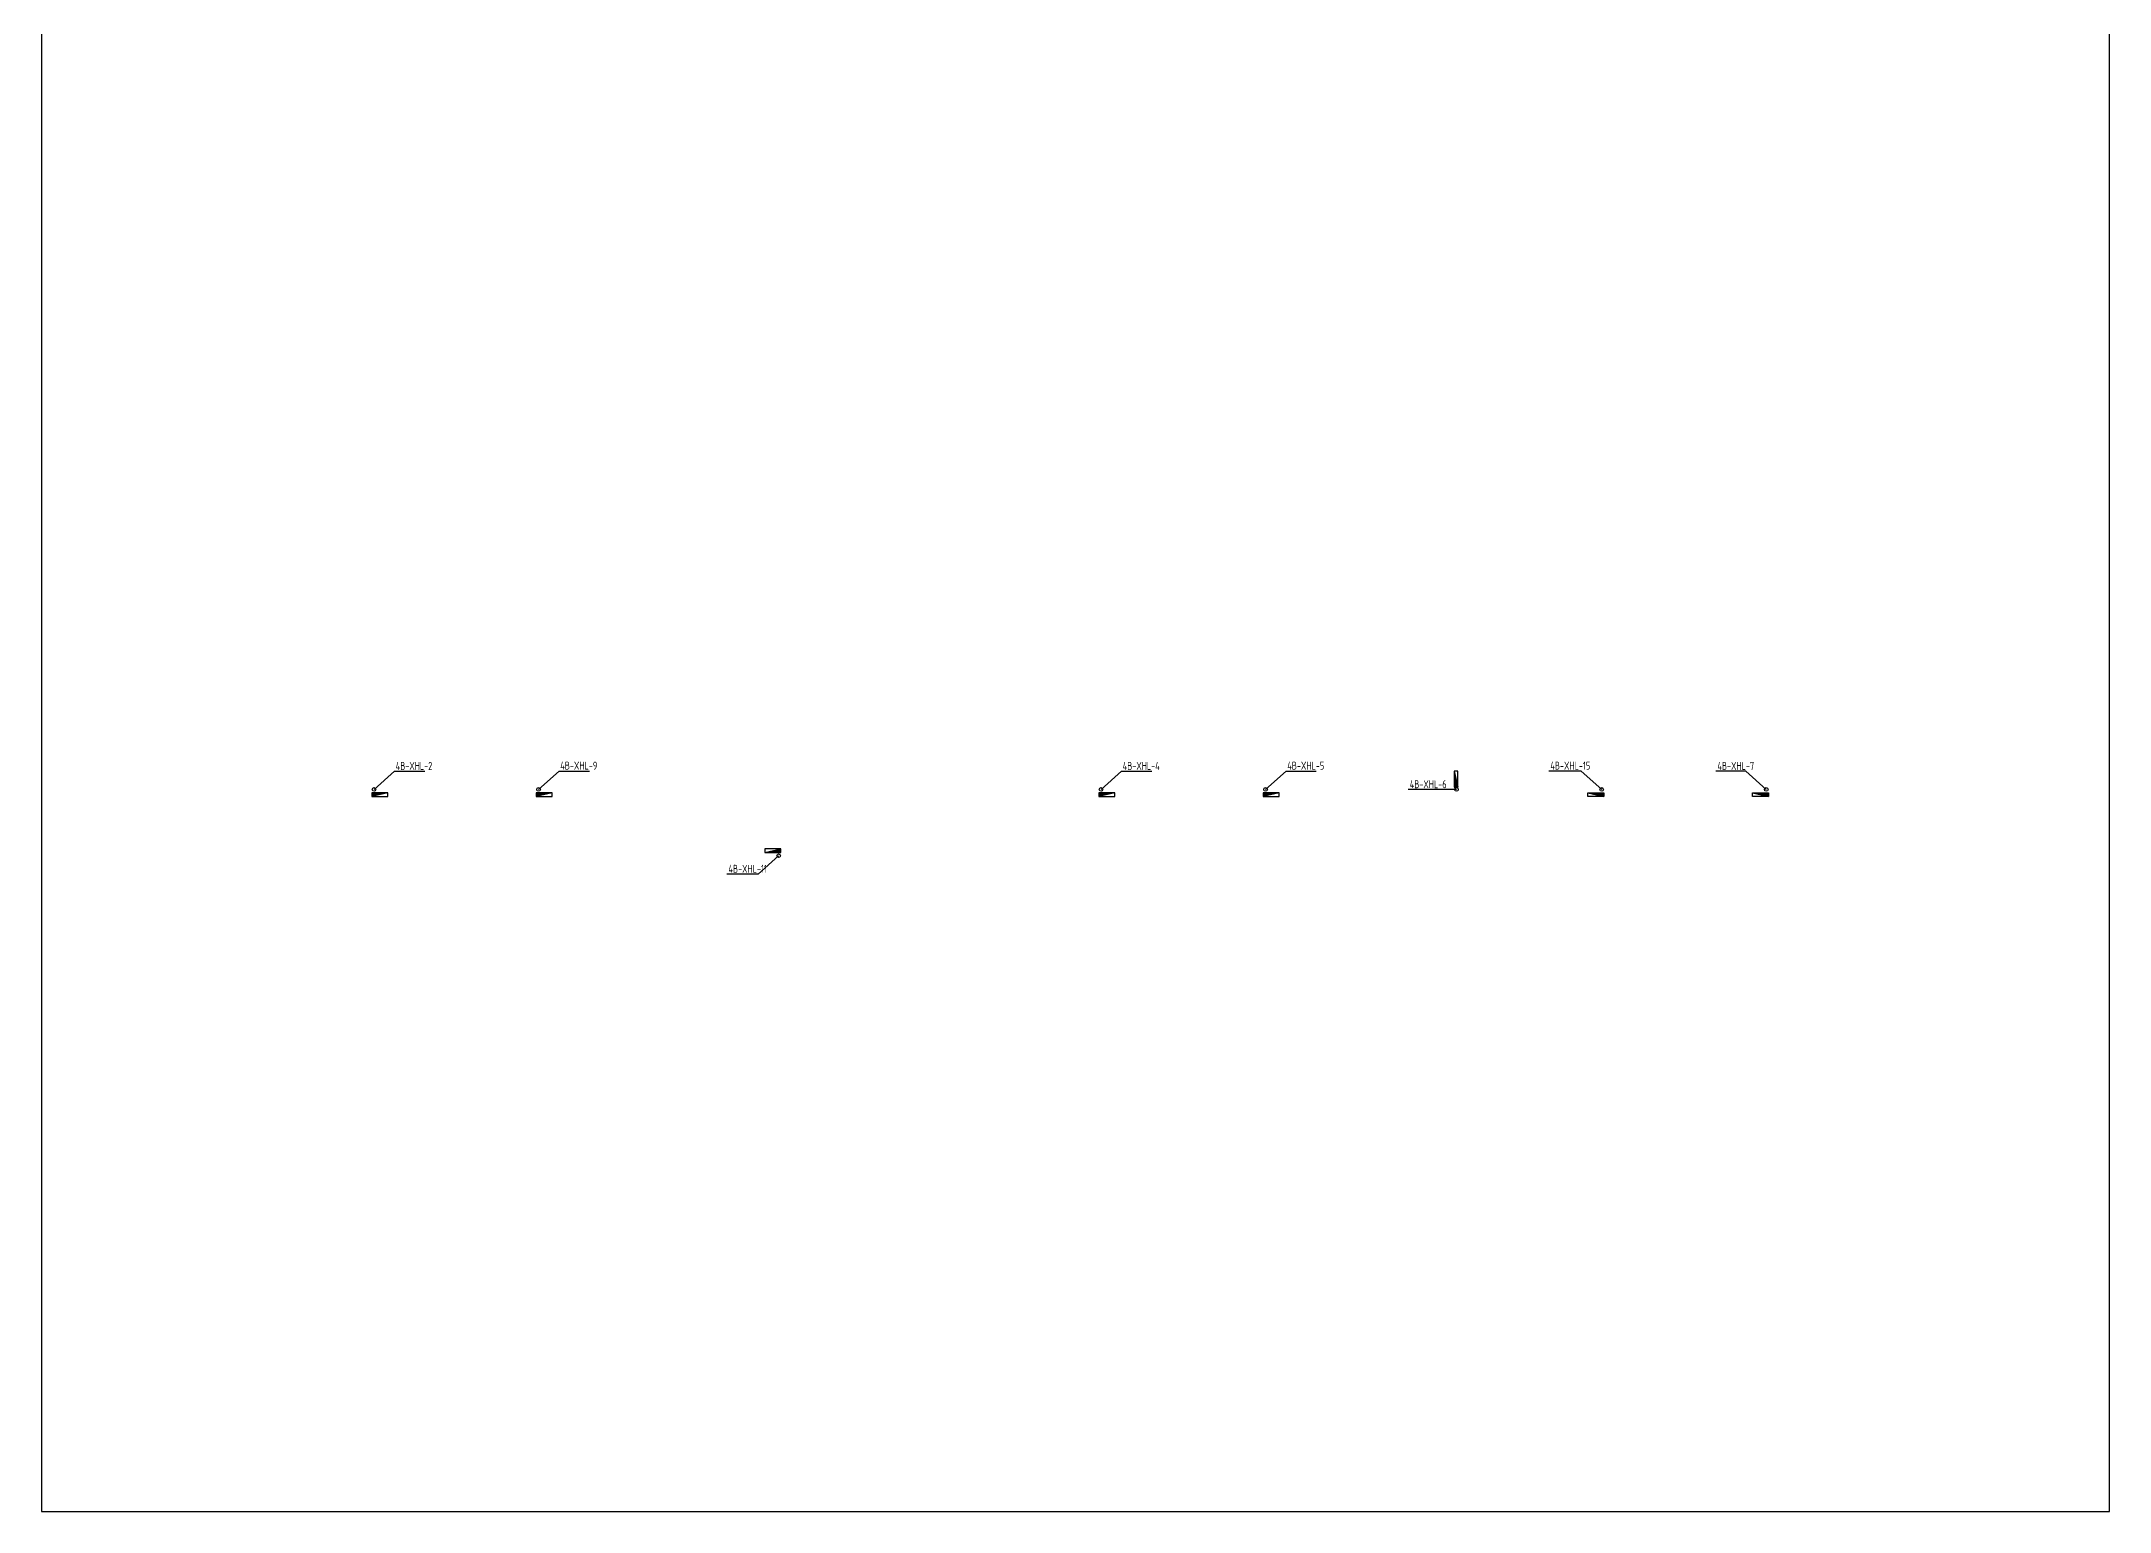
# Model space of a CAD drawing. Header units: millimetres. Extents: x -69218 to 1159344, y 1846 to 130422.
# Drawn here: x 368874 to 459343, y 1846 to 66134 of the extents above; entities that cross this region are included whole.
import ezdxf

# ---------------------------------------------------------------- set-up
doc = ezdxf.new("R2010")
doc.units = ezdxf.units.MM
doc.header["$LTSCALE"] = 1000
doc.layers.get('0').update_dxf_attribs({"linetype": 'CONTINUOUS'})
for name, color, linetype in [('DIM_消防', 3, 'CONTINUOUS'), ('EQUIP_消火栓', 7, 'CONTINUOUS'), ('S-Xh_注释', 3, 'CONTINUOUS'), ('VPIPE-消防', 1, 'CONTINUOUS')]:
    doc.layers.add(name, color=color, linetype=linetype)
doc.styles.add('_TWT_SERIAL', font='GBENOR', dxfattribs={"width": 0.7, "height": 3.5, "bigfont": 'GBCBIG'})

# ---------------------------------------------------------------- blocks, each defined once
blk = doc.blocks.new('$TwtSys$00000434')
for p, q in [((-0.5, 0.5), (-0.5, -0.5)), ((-0.5, -0.5), (0.5, 0.5)), ((0.5, 0.5), (-0.5, 0.5)), ((0.5, -0.5), (0.5, 0.5)), ((-0.5, -0.5), (0.5, -0.5))]:
    blk.add_line(p, q)
blk.add_solid([(0.5, -0.5), (0.5, 0.5), (-0.5, -0.5)])

msp = doc.modelspace()

# ---------------------------------------------------------------- linework, layer by layer
at = {"layer": 'DIM_消防'}
for p, q in [((383424, 33422), (384324, 34222)), ((384324, 34222), (385641, 34222)), ((390624, 33422), (391524, 34222)), ((391524, 34222), (392843, 34222)), ((415224, 33422), (416124, 34222)), ((416124, 34222), (417449, 34222)), ((422424, 33422), (423324, 34222)), ((423324, 34222), (424637, 34222)), ((436224, 34222), (434811, 34222)), ((437124, 33422), (436224, 34222)), ((443424, 34222), (442118, 34222)), ((444324, 33422), (443424, 34222)), ((429974, 33422), (428659, 33422)), ((430774, 33422), (429974, 33422)), ((401124, 30522), (400224, 29722)), ((400224, 29722), (398859, 29722))]:
    msp.add_line(p, q, dxfattribs=at)
at = {"layer": 'S-Xh_注释'}
msp.add_lwpolyline([(368874, 1846), (459343, 1846), (459343, 129422), (368874, 129422)], close=True, dxfattribs=at)
at = {"layer": 'VPIPE-消防'}
for centre in [(383424, 33422), (390624, 33422), (415224, 33422), (422424, 33422), (430774, 33422), (437124, 33422), (444324, 33422), (401124, 30522)]:
    msp.add_circle(centre, 80, dxfattribs=at)

# ---------------------------------------------------------------- block references
at = {"layer": 'EQUIP_消火栓', "xscale": 700, "yscale": 160, "zscale": 700}
for p, rotation in [((430754, 33872), 270), ((383674, 33202), 180), ((390874, 33202), 180), ((415474, 33202), 180), ((422674, 33202), 180)]:
    msp.add_blockref('$TwtSys$00000434', p, dxfattribs=dict(at, rotation=rotation))
at = {"layer": 'EQUIP_消火栓', "xscale": 700, "zscale": 700}
for p, yscale in [((436874, 33202), -160), ((444074, 33202), -160), ((400874, 30742), 160)]:
    msp.add_blockref('$TwtSys$00000434', p, dxfattribs=dict(at, yscale=yscale))

# ---------------------------------------------------------------- texts
at = {"layer": 'DIM_消防', "color": 7, "style": '_TWT_SERIAL', "width": 0.7}
for s, p in [('4B-XHL-2', (384374, 34278)), ('4B-XHL-9', (391574, 34292)), ('4B-XHL-4', (416174, 34278)), ('4B-XHL-5', (423375, 34290)), ('4B-XHL-15', (434881, 34290)), ('4B-XHL-7', (442188, 34278)), ('4B-XHL-6', (428729, 33478)), ('4B-XHL-11', (398929, 29778))]:
    msp.add_text(s, height=350, dxfattribs=at).set_placement(p)

doc.saveas('drawing.dxf')
